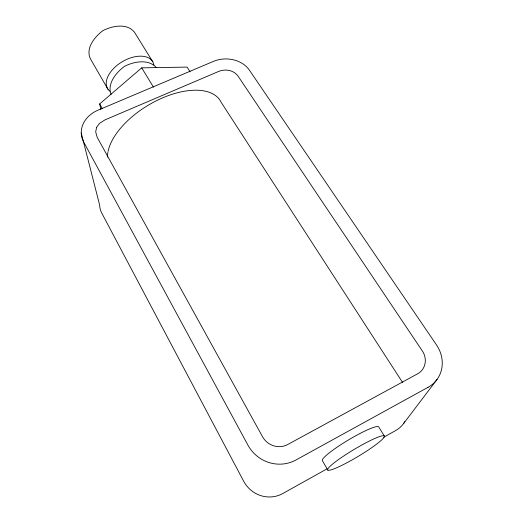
<?xml version="1.0" encoding="UTF-8"?>
<svg xmlns="http://www.w3.org/2000/svg" width="523" height="523" viewBox="0 0 523 523"><rect width="100%" height="100%" fill="white"/><g stroke="black" fill="none" stroke-linecap="round" stroke-linejoin="round"><path stroke-width="0.78" d="M403.521 423.643L437.051 379.423M100.841 109.392L99.69 103.907L141.713 67.846L187.097 67.101L190.137 71.86M326.868 468.935L282.825 493.509A29.249 28.275 62.4 0 1 243.64 481.173L101.815 213.188A24.574 21.293 -10.4 0 1 99.658 205.127L81.242 133.019M383.692 437.228L395.774 430.488A28.628 26.15 39.4 0 0 404.822 421.662M156.351 67.572C148.578 58.753 133.81 61.459 124.441 66.414C116.191 72.422 106.862 83.857 111.092 94.473M402.697 382.64L221.124 102.26A64.264 33.302 -30.9 0 0 161.96 98.154A64.264 33.302 -30.9 0 0 108.052 151.487M152.749 61.753L134.463 32.204C127.037 22.835 112.373 25.862 103.011 30.556C94.689 36.754 85.033 48.502 90.629 59.23L107.993 89.296M384.392 436.104A33.021 4.021 -30.9 0 0 340.388 458.253A33.021 4.021 -30.9 0 0 343.291 464.633A33.021 4.021 -30.9 0 0 384.392 436.104L378.757 426.997A32.857 4.38 -30.9 0 0 347.677 440.418A32.857 4.38 -30.9 0 0 322.501 460.855L327.849 470.112M141.713 67.846L153.487 87.178M99.69 103.907L102.443 108.777M109.902 91.277A26.294 15.572 -30.9 0 1 122.147 61.786A26.294 15.572 -30.9 0 1 153.906 64.976M107.483 157.063A64.264 33.302 -30.9 0 1 107.895 152.304M96.592 127.39L95.683 131.881L97.213 137.372L262.481 436.613C267.384 445.681 278.792 449.434 287.931 444.406L417.387 373.932C426.01 369.421 427.605 358.327 422.153 350.698L238.155 76.28C233.761 70.056 225.4 68.631 218.614 71.455L104.979 119.885L99.455 123.441L96.592 127.39M428.043 387.314L295.077 460.475C278.066 468.948 257.983 462.28 248.451 446.086L83.634 141.923A28.399 23.489 -9 0 1 97.964 110.196L213.476 61.374A26.81 21.685 0.6 0 1 249.432 70.206L436.437 344.834A33.694 30.066 33.2 0 1 428.043 387.314"/></g></svg>
